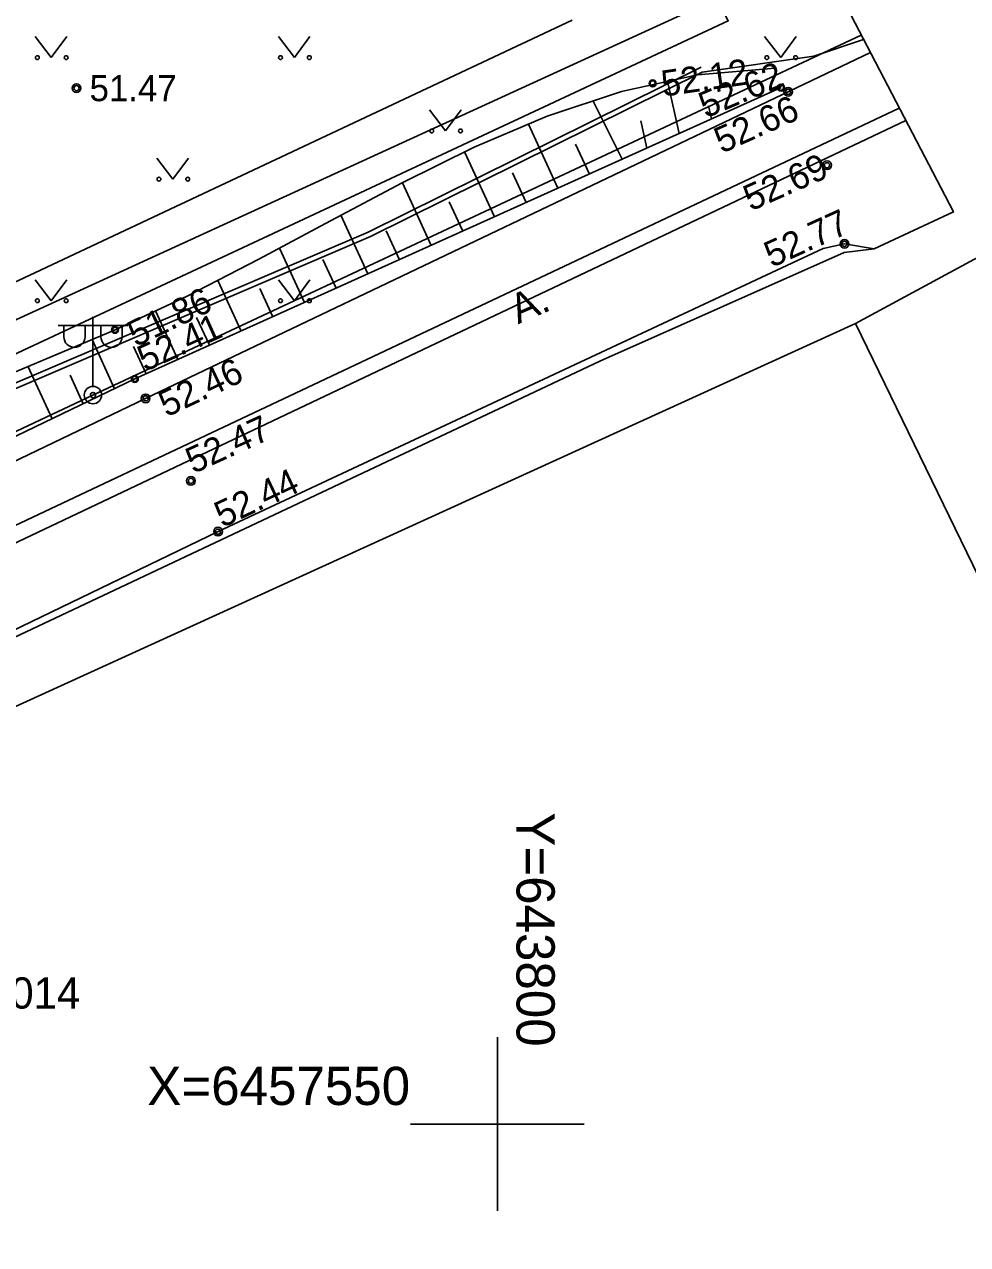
# Model space of a CAD drawing. Extents: x 643556 to 643945, y 6457427 to 6457773.
# Drawn here: x 643786.38 to 643813.54, y 6457546.53 to 6457581.67 of the extents above; entities that cross this region are included whole.
import ezdxf

# ---------------------------------------------------------------- set-up
doc = ezdxf.new("R2010")
doc.units = 0
for name, color, linetype in [('AED', 7, 'Continuous'), ('HALJASTUS', 7, 'Continuous'), ('KORGUS-EH2000', 7, 'Continuous'), ('KPKAABEL', 7, 'Continuous'), ('KTRASS', 7, 'Continuous'), ('MOOTMPUNKT', 7, 'Continuous'), ('MOOTPIIR', 7, 'Continuous'), ('MPKAABEL', 7, 'Continuous'), ('MPOHULIIN', 7, 'Continuous'), ('PIIR', 7, 'Continuous'), ('POST', 7, 'Continuous'), ('RELJEEF', 7, 'Continuous'), ('SIOHULIIN', 7, 'Continuous'), ('TEE', 7, 'Continuous'), ('VORK', 7, 'Continuous'), ('VTRASS', 7, 'Continuous')]:
    doc.layers.add(name, color=color, linetype=linetype)

msp = doc.modelspace()

# ---------------------------------------------------------------- linework, layer by layer
at = {"layer": 'AED'}
msp.add_lwpolyline([(643765.156, 6457562.382), (643806.646, 6457581.768), (643783.176, 6457627.348), (643769.887, 6457620.253), (643755.653, 6457612.708), (643720.551, 6457593.934)], dxfattribs=at)
at = {"layer": 'HALJASTUS'}
for p, q in [((643786.694, 6457581.315), (643787.158, 6457580.709)), ((643787.158, 6457580.709), (643787.603, 6457581.315)), ((643793.694, 6457581.315), (643794.158, 6457580.709)), ((643794.158, 6457580.709), (643794.603, 6457581.315)), ((643807.694, 6457581.315), (643808.158, 6457580.709)), ((643808.158, 6457580.709), (643808.603, 6457581.315)), ((643798.047, 6457579.204), (643798.51, 6457578.597)), ((643798.51, 6457578.597), (643798.956, 6457579.204)), ((643790.194, 6457577.815), (643790.658, 6457577.209)), ((643790.658, 6457577.209), (643791.103, 6457577.815)), ((643786.694, 6457574.315), (643787.158, 6457573.709)), ((643787.158, 6457573.709), (643787.603, 6457574.315)), ((643793.694, 6457574.315), (643794.158, 6457573.709)), ((643794.158, 6457573.709), (643794.603, 6457574.315))]:
    msp.add_line(p, q, dxfattribs=at)
msp.add_lwpolyline([(643765.287, 6457564.457), (643802.157, 6457581.787)], dxfattribs=at)
for centre in [(643786.757, 6457580.709), (643787.586, 6457580.709), (643793.757, 6457580.709), (643794.586, 6457580.709), (643807.757, 6457580.709), (643808.586, 6457580.709), (643798.109, 6457578.597), (643798.938, 6457578.597), (643790.257, 6457577.209), (643791.086, 6457577.209), (643786.757, 6457573.709), (643787.586, 6457573.709), (643793.757, 6457573.709), (643794.586, 6457573.709)]:
    msp.add_circle(centre, 0.055, dxfattribs=at)
at = {"layer": 'KORGUS-EH2000'}
for centre, radius in [((643787.884, 6457579.83), 0.125), ((643804.47, 6457579.967), 0.1), ((643808.165, 6457579.846), 0.1), ((643808.371, 6457579.725), 0.125), ((643809.489, 6457577.609), 0.125), ((643809.991, 6457575.348), 0.125), ((643788.994, 6457572.871), 0.1), ((643789.563, 6457571.457), 0.1), ((643789.874, 6457570.897), 0.125), ((643791.178, 6457568.52), 0.125), ((643791.957, 6457567.06), 0.125)]:
    msp.add_circle(centre, radius, dxfattribs=at)
at = {"layer": 'KPKAABEL'}
msp.add_lwpolyline([(643810.539, 6457581.234), (643809.113, 6457580.754), (643805.898, 6457580.293), (643796.344, 6457575.555), (643785.797, 6457571.039), (643776.832, 6457566.645), (643770.508, 6457563.789), (643766.766, 6457561.723), (643758.879, 6457558.523), (643750.582, 6457554.535), (643740.363, 6457549.551), (643731.52, 6457545.234), (643723.367, 6457541.25), (643714.484, 6457536.98), (643704.898, 6457532.652), (643696.227, 6457527.746), (643694.912, 6457530.116), (643695.655, 6457530.906)], dxfattribs=at)
at = {"layer": 'KTRASS'}
msp.add_lwpolyline([(643811.57, 6457579.255), (643764.933, 6457557.235), (643743.263, 6457546.667), (643744.435, 6457544.265)], dxfattribs=at)
at = {"layer": 'MOOTMPUNKT'}
for centre in [(643787.884, 6457579.83), (643804.47, 6457579.967), (643808.165, 6457579.846), (643808.371, 6457579.725), (643809.489, 6457577.609), (643809.991, 6457575.348), (643788.994, 6457572.871), (643789.563, 6457571.457), (643788.358, 6457570.992), (643789.874, 6457570.897), (643791.178, 6457568.52), (643791.957, 6457567.06)]:
    msp.add_circle(centre, 0.075, dxfattribs=at)
at = {"layer": 'MOOTPIIR'}
msp.add_lwpolyline([(643671.465, 6457537.263), (643647.782, 6457586.135), (643688.557, 6457610.124), (643723.207, 6457607.892), (643733.417, 6457621.054), (643736.258, 6457633.258), (643749.243, 6457643.31), (643767.64, 6457650.91), (643775.198, 6457649.065), (643813.127, 6457576.266), (643810.846, 6457575.204), (643809.985, 6457575.099), (643802.948, 6457571.964), (643786.091, 6457564.015), (643682.227, 6457515.279), (643681.633, 6457515.258), (643680.317, 6457518.598), (643680.155, 6457520.382), (643676.133, 6457527.41)], close=True, dxfattribs=at)
at = {"layer": 'MPKAABEL'}
msp.add_lwpolyline([(643696.482, 6457530.203), (643697.449, 6457528.309), (643700.531, 6457529.783), (643705.623, 6457533.144), (643713.648, 6457536.761), (643720.951, 6457540.252), (643729.558, 6457544.44), (643738.225, 6457548.673), (643747.057, 6457552.984), (643756.401, 6457557.492), (643758.818, 6457558.65), (643766.699, 6457561.854), (643770.432, 6457563.93), (643776.779, 6457566.78), (643785.733, 6457571.173), (643796.279, 6457575.688), (643805.865, 6457580.432)], dxfattribs=at)
at = {"layer": 'MPOHULIIN'}
msp.add_lwpolyline([(643680.24, 6457519.442), (643706.195, 6457532.168), (643730.131, 6457543.381), (643756.968, 6457556.186), (643788.358, 6457570.992), (643810.474, 6457581.359)], dxfattribs=at)
at = {"layer": 'PIIR'}
for points in [[(643807.33, 6457582.88), (643683.74, 6457526.24), (643648.6, 6457595.3), (643708.95, 6457623.53), (643680.23, 6457682.19), (643742.37, 6457711.12)], [(643933.9, 6457641.68), (643930.69, 6457624.33), (643924.21, 6457627.56), (643903.01, 6457617.85), (643826.12, 6457581.61), (643810.31, 6457573.05), (643747.54, 6457544.43), (643690.88, 6457517.6), (643682.44, 6457513.67), (643660.72, 6457503.45), (643611.69, 6457480.38), (643556.04, 6457454.25), (643559.88, 6457465.04), (643621.69, 6457493.88), (643661.06, 6457512.31), (643675.54, 6457519.09), (643683.74, 6457526.24), (643807.33, 6457582.88), (643820.69, 6457588.29), (643863.66, 6457608.64), (643889.53, 6457621.03), (643915.12, 6457632.65)], [(643810.31, 6457573.05), (643826.12, 6457581.61), (643829.02, 6457575.57), (643823.9, 6457573.21), (643846.95, 6457526.28), (643862.46, 6457495.44), (643881.85, 6457457.19), (643893.6, 6457458.36), (643879.26, 6457427.11), (643869.86, 6457447.39), (643861.35, 6457465.57), (643856.11, 6457465.66), (643795.11, 6457436.04), (643792.2, 6457441.38), (643822.66, 6457455.74), (643859.88, 6457473.65), (643845.24, 6457502.53), (643830.56, 6457531.4)], [(643830.56, 6457531.4), (643768.96, 6457500.48), (643747.54, 6457544.43), (643810.31, 6457573.05)]]:
    msp.add_lwpolyline(points, close=True, dxfattribs=at)
at = {"layer": 'POST'}
for p, q in [((643788.358, 6457571.242), (643788.358, 6457573.242)), ((643788.358, 6457572.992), (643787.358, 6457572.992)), ((643787.519, 6457572.671), (643787.519, 6457572.992)), ((643788.131, 6457572.671), (643788.131, 6457572.992)), ((643788.358, 6457572.992), (643789.358, 6457572.992)), ((643788.585, 6457572.671), (643788.585, 6457572.992)), ((643789.197, 6457572.671), (643789.197, 6457572.992)), ((643788.358, 6457570.992), (643788.358, 6457570.992))]:
    msp.add_line(p, q, dxfattribs=at)
msp.add_circle((643788.357, 6457570.993), 0.25, dxfattribs=at)
for centre in [(643787.825, 6457572.671), (643788.891, 6457572.671)]:
    msp.add_arc(centre, 0.306, 180, 0, dxfattribs=at)
at = {"layer": 'RELJEEF'}
for p, q in [((643805.232, 6457578.523), (643804.899, 6457580.03)), ((643803.588, 6457577.782), (643802.746, 6457579.474)), ((643806.163, 6457578.943), (643806.079, 6457579.323)), ((643804.3, 6457578.103), (643804.126, 6457578.892)), ((643801.736, 6457576.947), (643800.891, 6457578.796)), ((643802.648, 6457577.358), (643802.253, 6457578.221)), ((643799.913, 6457576.125), (643799.063, 6457577.982)), ((643798.09, 6457575.302), (643797.267, 6457577.1)), ((643800.825, 6457576.536), (643800.435, 6457577.388)), ((643799.002, 6457575.714), (643798.616, 6457576.556)), ((643796.267, 6457574.48), (643795.492, 6457576.174)), ((643797.179, 6457574.891), (643796.798, 6457575.724)), ((643794.444, 6457573.658), (643793.727, 6457575.224)), ((643795.355, 6457574.069), (643794.979, 6457574.892)), ((643792.621, 6457572.836), (643791.952, 6457574.295)), ((643793.532, 6457573.247), (643793.16, 6457574.059)), ((643790.797, 6457572.014), (643790.155, 6457573.417)), ((643791.709, 6457572.425), (643791.342, 6457573.227)), ((643788.981, 6457571.176), (643788.332, 6457572.595)), ((643789.886, 6457571.603), (643789.523, 6457572.394)), ((643787.178, 6457570.307), (643786.486, 6457571.825)), ((643788.079, 6457570.741), (643787.705, 6457571.562))]:
    msp.add_line(p, q, dxfattribs=at)
for points in [[(643807.997, 6457580.403), (643805.757, 6457580.216), (643803.573, 6457579.738), (643801.435, 6457579.023), (643799.332, 6457578.127), (643797.254, 6457577.105), (643795.192, 6457576.013), (643793.134, 6457574.907), (643791.072, 6457573.841), (643788.994, 6457572.871), (643785.02, 6457571.204), (643781.04, 6457569.559), (643777.101, 6457567.835), (643773.249, 6457565.931), (643767.896, 6457563.07)], [(643768.948, 6457562.024), (643774.109, 6457564.021), (643789.563, 6457571.457), (643808.165, 6457579.846)]]:
    msp.add_lwpolyline(points, dxfattribs=at)
at = {"layer": 'SIOHULIIN'}
msp.add_lwpolyline([(643680.24, 6457519.442), (643706.195, 6457532.168), (643730.131, 6457543.381), (643756.968, 6457556.186), (643788.358, 6457570.992), (643810.474, 6457581.359)], dxfattribs=at)
at = {"layer": 'TEE'}
for points in [[(643758.171, 6457555.776), (643759.828, 6457557.047), (643760.687, 6457558.947), (643760.453, 6457560.135), (643763.18, 6457561.436), (643764.007, 6457560.907), (643767.373, 6457560.228), (643774.43, 6457563.482), (643789.874, 6457570.897), (643810.737, 6457580.854)], [(643681.633, 6457515.258), (643688.851, 6457518.467), (643701.442, 6457524.291), (643718.904, 6457532.418), (643735.049, 6457539.944), (643741.884, 6457543.228), (643755.634, 6457549.673), (643756.592, 6457550.108), (643762.572, 6457553.016), (643776.116, 6457559.418), (643791.957, 6457567.06), (643809.383, 6457575.215), (643809.991, 6457575.348), (643810.846, 6457575.204)]]:
    msp.add_lwpolyline(points, dxfattribs=at)
at = {"layer": 'VORK'}
for p, q in [((643800, 6457552.5), (643800, 6457547.5)), ((643797.5, 6457550), (643802.5, 6457550))]:
    msp.add_line(p, q, dxfattribs=at)
at = {"layer": 'VTRASS'}
msp.add_lwpolyline([(643811.755, 6457578.901), (643765.151, 6457556.785), (643756.323, 6457552.475), (643743.481, 6457546.217), (643743.277, 6457546.119), (643735.707, 6457542.464), (643689.611, 6457520.899), (643689.037, 6457520.63), (643684.02, 6457518.283), (643683.775, 6457518.169), (643682.244, 6457517.735), (643680.934, 6457517.032)], dxfattribs=at)

# ---------------------------------------------------------------- texts
at = {"layer": 'KORGUS-EH2000'}
for s, rotation, p in [('52.12', 8.2641, (643804.775, 6457579.583)), ('52.62', 22.747, (643805.997, 6457578.956)), ('52.66', 24.1259, (643806.458, 6457577.939)), ('52.69', 23.8285, (643807.294, 6457576.278)), ('52.77', 24.3371, (643807.898, 6457574.652)), ('51.86', 25.6719, (643789.591, 6457572.365)), ('52.41', 24.2453, (643789.854, 6457571.657)), ('52.46', 25.1955, (643790.475, 6457570.345)), ('52.47', 24.4505, (643791.247, 6457568.717)), ('52.44', 25.1244, (643792.082, 6457567.164))]:
    msp.add_text(s, height=0.75, rotation=rotation, dxfattribs=at).set_placement(p)
msp.add_text('51.47', height=0.75, dxfattribs=at).set_placement((643788.259, 6457579.455))
at = {"layer": 'PIIR'}
msp.add_text('17004:007:0014', height=0.9, dxfattribs=at).set_placement((643779.287, 6457553.326))
at = {"layer": 'TEE'}
msp.add_text('A.', height=0.85, rotation=23.294, dxfattribs=at).set_placement((643800.596, 6457573.029))
at = {"layer": 'VORK'}
msp.add_text('Y=643800', height=1.1, rotation=270, dxfattribs=at).set_placement((643800.55, 6457558.979))
msp.add_text('X=6457550', height=1.1, dxfattribs=at).set_placement((643789.921, 6457550.55))

doc.saveas('drawing.dxf')
